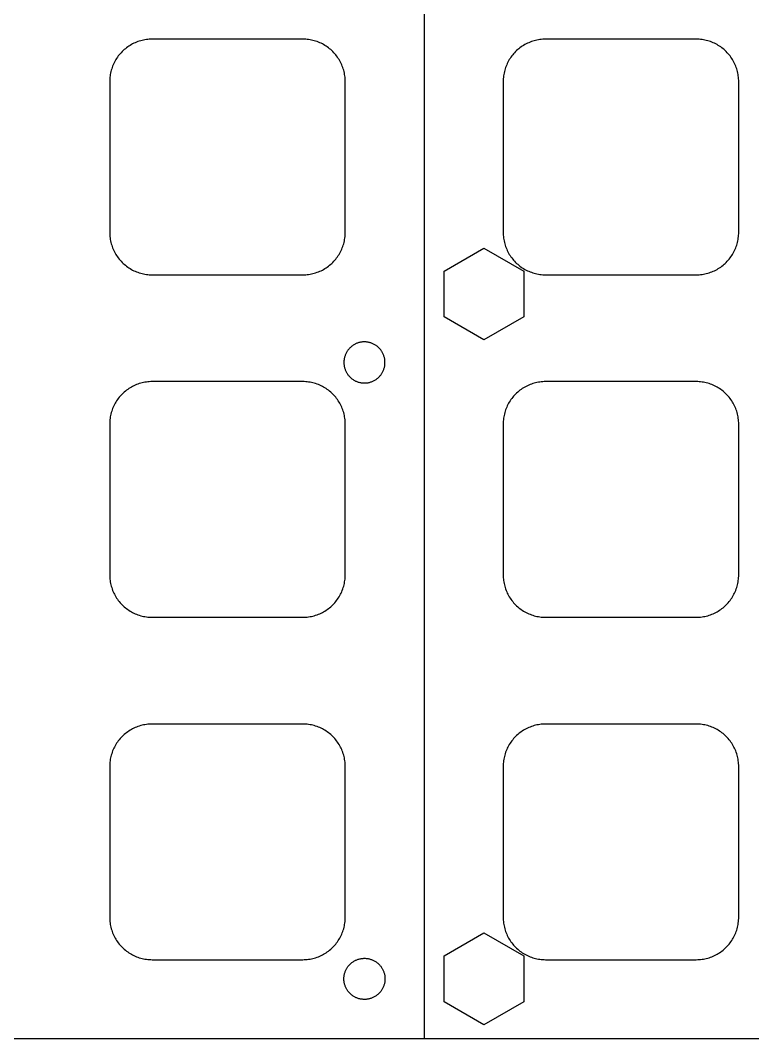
# Model space of a CAD drawing. Header units: millimetres. Extents: x -5 to 320, y -158 to 221.
# Drawn here: x 72.4 to 125.8, y -158.4 to -84.1 of the extents above; entities that cross this region are included whole.
import ezdxf

# ---------------------------------------------------------------- set-up
doc = ezdxf.new("R2010")
doc.units = ezdxf.units.MM
doc.header["$MEASUREMENT"] = 0
doc.layers.add('plot', color=12, linetype='Continuous', true_color=0xb80000)

msp = doc.modelspace()

# ---------------------------------------------------------------- linework, layer by layer
at = {"layer": 'plot'}
for points in [[(101.864, -54.702), (101.864, -158.429)], [(82, -85.465), (81.894, -85.467), (81.788, -85.473), (81.683, -85.482), (81.578, -85.494), (81.473, -85.511), (81.369, -85.53), (81.266, -85.554), (81.164, -85.58), (81.062, -85.611), (80.962, -85.644), (80.863, -85.682), (80.765, -85.722), (80.669, -85.766), (80.574, -85.813), (80.481, -85.863), (80.389, -85.917), (80.3, -85.973), (80.212, -86.033), (80.127, -86.095), (80.044, -86.161), (79.963, -86.229), (79.884, -86.3), (79.808, -86.373), (79.734, -86.45), (79.663, -86.528), (79.595, -86.609), (79.53, -86.692), (79.467, -86.778), (79.408, -86.865), (79.351, -86.955), (79.298, -87.046), (79.248, -87.139), (79.2, -87.234), (79.157, -87.33), (79.116, -87.428), (79.079, -87.527), (79.045, -87.628), (79.015, -87.729), (78.988, -87.831), (78.965, -87.935), (78.945, -88.039), (78.929, -88.143), (78.916, -88.248), (78.907, -88.354), (78.902, -88.46), (78.9, -88.565)], [(93, -85.465), (82, -85.465)], [(96.1, -88.565), (96.098, -88.46), (96.093, -88.354), (96.084, -88.248), (96.071, -88.143), (96.055, -88.039), (96.035, -87.935), (96.012, -87.831), (95.985, -87.729), (95.955, -87.628), (95.921, -87.527), (95.884, -87.428), (95.843, -87.33), (95.8, -87.234), (95.752, -87.139), (95.702, -87.046), (95.649, -86.955), (95.592, -86.865), (95.533, -86.778), (95.47, -86.692), (95.405, -86.609), (95.337, -86.528), (95.266, -86.45), (95.192, -86.373), (95.116, -86.3), (95.037, -86.229), (94.956, -86.161), (94.873, -86.095), (94.788, -86.033), (94.7, -85.973), (94.611, -85.917), (94.519, -85.863), (94.426, -85.813), (94.331, -85.766), (94.235, -85.722), (94.137, -85.682), (94.038, -85.644), (93.938, -85.611), (93.836, -85.58), (93.734, -85.554), (93.631, -85.53), (93.527, -85.511), (93.422, -85.494), (93.317, -85.482), (93.212, -85.473), (93.106, -85.467), (93, -85.465)], [(110.728, -85.465), (110.622, -85.467), (110.516, -85.473), (110.411, -85.482), (110.306, -85.494), (110.201, -85.511), (110.097, -85.53), (109.994, -85.554), (109.892, -85.58), (109.79, -85.611), (109.69, -85.644), (109.591, -85.682), (109.493, -85.722), (109.397, -85.766), (109.302, -85.813), (109.209, -85.863), (109.117, -85.917), (109.028, -85.973), (108.94, -86.033), (108.855, -86.095), (108.772, -86.161), (108.691, -86.229), (108.612, -86.3), (108.536, -86.373), (108.462, -86.45), (108.391, -86.528), (108.323, -86.609), (108.258, -86.692), (108.195, -86.778), (108.136, -86.865), (108.079, -86.955), (108.026, -87.046), (107.975, -87.139), (107.928, -87.234), (107.885, -87.33), (107.844, -87.428), (107.807, -87.527), (107.773, -87.628), (107.743, -87.729), (107.716, -87.831), (107.693, -87.935), (107.673, -88.039), (107.657, -88.143), (107.644, -88.248), (107.635, -88.354), (107.63, -88.46), (107.628, -88.565)], [(121.728, -85.465), (110.728, -85.465)], [(124.828, -88.565), (124.826, -88.46), (124.821, -88.354), (124.812, -88.248), (124.799, -88.143), (124.783, -88.039), (124.763, -87.935), (124.74, -87.831), (124.713, -87.729), (124.683, -87.628), (124.649, -87.527), (124.612, -87.428), (124.571, -87.33), (124.527, -87.234), (124.48, -87.139), (124.43, -87.046), (124.377, -86.955), (124.32, -86.865), (124.261, -86.778), (124.198, -86.692), (124.133, -86.609), (124.064, -86.528), (123.994, -86.45), (123.92, -86.373), (123.844, -86.3), (123.765, -86.229), (123.684, -86.161), (123.601, -86.095), (123.516, -86.033), (123.428, -85.973), (123.339, -85.917), (123.247, -85.863), (123.154, -85.813), (123.059, -85.766), (122.963, -85.722), (122.865, -85.682), (122.766, -85.644), (122.666, -85.611), (122.564, -85.58), (122.462, -85.554), (122.359, -85.53), (122.255, -85.511), (122.15, -85.494), (122.045, -85.482), (121.939, -85.473), (121.834, -85.467), (121.728, -85.465)], [(78.9, -88.565), (78.9, -99.565)], [(96.1, -99.565), (96.1, -88.565)], [(107.628, -88.565), (107.628, -99.565)], [(124.828, -99.565), (124.828, -88.565)], [(78.9, -99.565), (78.902, -99.671), (78.907, -99.777), (78.916, -99.882), (78.929, -99.988), (78.945, -100.092), (78.965, -100.196), (78.988, -100.299), (79.015, -100.402), (79.045, -100.503), (79.079, -100.604), (79.116, -100.703), (79.157, -100.801), (79.2, -100.897), (79.248, -100.992), (79.298, -101.085), (79.351, -101.176), (79.408, -101.266), (79.467, -101.353), (79.53, -101.439), (79.595, -101.522), (79.663, -101.603), (79.734, -101.681), (79.808, -101.757), (79.884, -101.831), (79.963, -101.902), (80.044, -101.97), (80.127, -102.036), (80.212, -102.098), (80.3, -102.158), (80.389, -102.214), (80.481, -102.268), (80.574, -102.318), (80.669, -102.365), (80.765, -102.409), (80.863, -102.449), (80.962, -102.486), (81.062, -102.52), (81.164, -102.551), (81.266, -102.577), (81.369, -102.601), (81.473, -102.62), (81.578, -102.637), (81.683, -102.649), (81.788, -102.658), (81.894, -102.664), (82, -102.665)], [(93, -102.665), (93.106, -102.664), (93.212, -102.658), (93.317, -102.649), (93.422, -102.637), (93.527, -102.62), (93.631, -102.601), (93.734, -102.577), (93.836, -102.551), (93.938, -102.52), (94.038, -102.486), (94.137, -102.449), (94.235, -102.409), (94.331, -102.365), (94.426, -102.318), (94.519, -102.268), (94.611, -102.214), (94.7, -102.158), (94.788, -102.098), (94.873, -102.036), (94.956, -101.97), (95.037, -101.902), (95.116, -101.831), (95.192, -101.757), (95.266, -101.681), (95.337, -101.603), (95.405, -101.522), (95.47, -101.439), (95.533, -101.353), (95.592, -101.266), (95.649, -101.176), (95.702, -101.085), (95.752, -100.992), (95.8, -100.897), (95.843, -100.801), (95.884, -100.703), (95.921, -100.604), (95.955, -100.503), (95.985, -100.402), (96.012, -100.299), (96.035, -100.196), (96.055, -100.092), (96.071, -99.988), (96.084, -99.882), (96.093, -99.777), (96.098, -99.671), (96.1, -99.565)], [(107.628, -99.565), (107.63, -99.671), (107.635, -99.777), (107.644, -99.882), (107.657, -99.988), (107.673, -100.092), (107.693, -100.196), (107.716, -100.299), (107.743, -100.402), (107.773, -100.503), (107.807, -100.604), (107.844, -100.703), (107.885, -100.801), (107.928, -100.897), (107.975, -100.992), (108.026, -101.085), (108.079, -101.176), (108.136, -101.266), (108.195, -101.353), (108.258, -101.439), (108.323, -101.522), (108.391, -101.603), (108.462, -101.681), (108.536, -101.757), (108.612, -101.831), (108.691, -101.902), (108.772, -101.97), (108.855, -102.036), (108.94, -102.098), (109.028, -102.158), (109.117, -102.214), (109.209, -102.268), (109.302, -102.318), (109.397, -102.365), (109.493, -102.409), (109.591, -102.449), (109.69, -102.486), (109.79, -102.52), (109.892, -102.551), (109.994, -102.577), (110.097, -102.601), (110.201, -102.62), (110.306, -102.637), (110.411, -102.649), (110.516, -102.658), (110.622, -102.664), (110.728, -102.665)], [(121.728, -102.665), (121.834, -102.664), (121.939, -102.658), (122.045, -102.649), (122.15, -102.637), (122.255, -102.62), (122.359, -102.601), (122.462, -102.577), (122.564, -102.551), (122.666, -102.52), (122.766, -102.486), (122.865, -102.449), (122.963, -102.409), (123.059, -102.365), (123.154, -102.318), (123.247, -102.268), (123.339, -102.214), (123.428, -102.158), (123.516, -102.098), (123.601, -102.036), (123.684, -101.97), (123.765, -101.902), (123.844, -101.831), (123.92, -101.757), (123.994, -101.681), (124.064, -101.603), (124.133, -101.522), (124.198, -101.439), (124.261, -101.353), (124.32, -101.266), (124.377, -101.176), (124.43, -101.085), (124.48, -100.992), (124.527, -100.897), (124.571, -100.801), (124.612, -100.703), (124.649, -100.604), (124.683, -100.503), (124.713, -100.402), (124.74, -100.299), (124.763, -100.196), (124.783, -100.092), (124.799, -99.988), (124.812, -99.882), (124.821, -99.777), (124.826, -99.671), (124.828, -99.565)], [(103.328, -105.74), (103.328, -102.391), (106.228, -100.717), (109.128, -102.391), (109.128, -105.74), (106.228, -107.414), (103.328, -105.74)], [(82, -102.665), (93, -102.665)], [(110.728, -102.665), (121.728, -102.665)], [(99, -109.065), (98.999, -109.013), (98.996, -108.961), (98.992, -108.91), (98.986, -108.858), (98.977, -108.806), (98.968, -108.755), (98.956, -108.705), (98.943, -108.654), (98.927, -108.604), (98.911, -108.555), (98.892, -108.507), (98.872, -108.459), (98.85, -108.411), (98.826, -108.365), (98.801, -108.319), (98.775, -108.275), (98.746, -108.231), (98.717, -108.188), (98.685, -108.146), (98.653, -108.106), (98.619, -108.066), (98.583, -108.028), (98.547, -107.991), (98.509, -107.955), (98.47, -107.921), (98.429, -107.888), (98.388, -107.857), (98.345, -107.826), (98.302, -107.798), (98.258, -107.771), (98.212, -107.745), (98.166, -107.721), (98.119, -107.699), (98.071, -107.678), (98.023, -107.659), (97.973, -107.642), (97.924, -107.627), (97.874, -107.613), (97.823, -107.601), (97.772, -107.59), (97.72, -107.582), (97.669, -107.575), (97.617, -107.57), (97.565, -107.567), (97.513, -107.566), (97.461, -107.566), (97.409, -107.568), (97.357, -107.572), (97.305, -107.578), (97.254, -107.586), (97.203, -107.595), (97.152, -107.606), (97.101, -107.619), (97.051, -107.634), (97.002, -107.651), (96.953, -107.669), (96.905, -107.689), (96.858, -107.71), (96.811, -107.733), (96.765, -107.758), (96.72, -107.784), (96.676, -107.812), (96.633, -107.841), (96.591, -107.872), (96.55, -107.904), (96.511, -107.938), (96.472, -107.973), (96.435, -108.009), (96.399, -108.047), (96.364, -108.086), (96.331, -108.126), (96.299, -108.167), (96.268, -108.209), (96.239, -108.253), (96.212, -108.297), (96.186, -108.342), (96.162, -108.388), (96.139, -108.435), (96.118, -108.482), (96.099, -108.531), (96.081, -108.58), (96.065, -108.629), (96.051, -108.679), (96.038, -108.73), (96.027, -108.781), (96.018, -108.832), (96.011, -108.884), (96.006, -108.935), (96.002, -108.987), (96, -109.039), (96, -109.092), (96.002, -109.144), (96.006, -109.195), (96.011, -109.247), (96.018, -109.299), (96.027, -109.35), (96.038, -109.401), (96.051, -109.452), (96.065, -109.502), (96.081, -109.551), (96.099, -109.6), (96.118, -109.648), (96.139, -109.696), (96.162, -109.743), (96.186, -109.789), (96.212, -109.834), (96.239, -109.878), (96.268, -109.922), (96.299, -109.964), (96.331, -110.005), (96.364, -110.045), (96.399, -110.084), (96.435, -110.122), (96.472, -110.158), (96.511, -110.193), (96.55, -110.227), (96.591, -110.259), (96.633, -110.29), (96.676, -110.319), (96.72, -110.347), (96.765, -110.373), (96.811, -110.398), (96.858, -110.421), (96.905, -110.442), (96.953, -110.462), (97.002, -110.48), (97.051, -110.497), (97.101, -110.512), (97.152, -110.524), (97.203, -110.536), (97.254, -110.545), (97.305, -110.553), (97.357, -110.559), (97.409, -110.563), (97.461, -110.565), (97.513, -110.565), (97.565, -110.564), (97.617, -110.561), (97.669, -110.556), (97.72, -110.549), (97.772, -110.541), (97.823, -110.53), (97.874, -110.518), (97.924, -110.504), (97.973, -110.489), (98.023, -110.472), (98.071, -110.453), (98.119, -110.432), (98.166, -110.41), (98.212, -110.386), (98.258, -110.36), (98.302, -110.333), (98.345, -110.304), (98.388, -110.274), (98.429, -110.243), (98.47, -110.21), (98.509, -110.176), (98.547, -110.14), (98.583, -110.103), (98.619, -110.065), (98.653, -110.025), (98.685, -109.985), (98.717, -109.943), (98.746, -109.9), (98.775, -109.856), (98.801, -109.812), (98.826, -109.766), (98.85, -109.72), (98.872, -109.672), (98.892, -109.624), (98.911, -109.576), (98.927, -109.527), (98.943, -109.477), (98.956, -109.426), (98.968, -109.376), (98.977, -109.325), (98.986, -109.273), (98.992, -109.221), (98.996, -109.17), (98.999, -109.118), (99, -109.065)], [(82, -110.465), (81.894, -110.467), (81.788, -110.473), (81.683, -110.482), (81.578, -110.494), (81.473, -110.511), (81.369, -110.53), (81.266, -110.554), (81.164, -110.58), (81.062, -110.611), (80.962, -110.644), (80.863, -110.682), (80.765, -110.722), (80.669, -110.766), (80.574, -110.813), (80.481, -110.863), (80.389, -110.917), (80.3, -110.973), (80.212, -111.033), (80.127, -111.095), (80.044, -111.161), (79.963, -111.229), (79.884, -111.3), (79.808, -111.373), (79.734, -111.45), (79.663, -111.528), (79.595, -111.609), (79.53, -111.692), (79.467, -111.778), (79.408, -111.865), (79.351, -111.955), (79.298, -112.046), (79.248, -112.139), (79.2, -112.234), (79.157, -112.33), (79.116, -112.428), (79.079, -112.527), (79.045, -112.628), (79.015, -112.729), (78.988, -112.831), (78.965, -112.935), (78.945, -113.039), (78.929, -113.143), (78.916, -113.248), (78.907, -113.354), (78.902, -113.46), (78.9, -113.565)], [(93, -110.465), (82, -110.465)], [(96.1, -113.565), (96.098, -113.46), (96.093, -113.354), (96.084, -113.248), (96.071, -113.143), (96.055, -113.039), (96.035, -112.935), (96.012, -112.831), (95.985, -112.729), (95.955, -112.628), (95.921, -112.527), (95.884, -112.428), (95.843, -112.33), (95.8, -112.234), (95.752, -112.139), (95.702, -112.046), (95.649, -111.955), (95.592, -111.865), (95.533, -111.778), (95.47, -111.692), (95.405, -111.609), (95.337, -111.528), (95.266, -111.45), (95.192, -111.373), (95.116, -111.3), (95.037, -111.229), (94.956, -111.161), (94.873, -111.095), (94.788, -111.033), (94.7, -110.973), (94.611, -110.917), (94.519, -110.863), (94.426, -110.813), (94.331, -110.766), (94.235, -110.722), (94.137, -110.682), (94.038, -110.644), (93.938, -110.611), (93.836, -110.58), (93.734, -110.554), (93.631, -110.53), (93.527, -110.511), (93.422, -110.494), (93.317, -110.482), (93.212, -110.473), (93.106, -110.467), (93, -110.465)], [(110.728, -110.465), (110.622, -110.467), (110.516, -110.473), (110.411, -110.482), (110.306, -110.494), (110.201, -110.511), (110.097, -110.53), (109.994, -110.554), (109.892, -110.58), (109.79, -110.611), (109.69, -110.644), (109.591, -110.682), (109.493, -110.722), (109.397, -110.766), (109.302, -110.813), (109.209, -110.863), (109.117, -110.917), (109.028, -110.973), (108.94, -111.033), (108.855, -111.095), (108.772, -111.161), (108.691, -111.229), (108.612, -111.3), (108.536, -111.373), (108.462, -111.45), (108.391, -111.528), (108.323, -111.609), (108.258, -111.692), (108.195, -111.778), (108.136, -111.865), (108.079, -111.955), (108.026, -112.046), (107.975, -112.139), (107.928, -112.234), (107.885, -112.33), (107.844, -112.428), (107.807, -112.527), (107.773, -112.628), (107.743, -112.729), (107.716, -112.831), (107.693, -112.935), (107.673, -113.039), (107.657, -113.143), (107.644, -113.248), (107.635, -113.354), (107.63, -113.46), (107.628, -113.565)], [(121.728, -110.465), (110.728, -110.465)], [(124.828, -113.565), (124.826, -113.46), (124.821, -113.354), (124.812, -113.248), (124.799, -113.143), (124.783, -113.039), (124.763, -112.935), (124.74, -112.831), (124.713, -112.729), (124.683, -112.628), (124.649, -112.527), (124.612, -112.428), (124.571, -112.33), (124.527, -112.234), (124.48, -112.139), (124.43, -112.046), (124.377, -111.955), (124.32, -111.865), (124.261, -111.778), (124.198, -111.692), (124.133, -111.609), (124.064, -111.528), (123.994, -111.45), (123.92, -111.373), (123.844, -111.3), (123.765, -111.229), (123.684, -111.161), (123.601, -111.095), (123.516, -111.033), (123.428, -110.973), (123.339, -110.917), (123.247, -110.863), (123.154, -110.813), (123.059, -110.766), (122.963, -110.722), (122.865, -110.682), (122.766, -110.644), (122.666, -110.611), (122.564, -110.58), (122.462, -110.554), (122.359, -110.53), (122.255, -110.511), (122.15, -110.494), (122.045, -110.482), (121.939, -110.473), (121.834, -110.467), (121.728, -110.465)], [(78.9, -113.565), (78.9, -124.565)], [(96.1, -124.565), (96.1, -113.565)], [(107.628, -113.565), (107.628, -124.565)], [(124.828, -124.565), (124.828, -113.565)], [(78.9, -124.565), (78.902, -124.671), (78.907, -124.777), (78.916, -124.882), (78.929, -124.988), (78.945, -125.092), (78.965, -125.196), (78.988, -125.299), (79.015, -125.402), (79.045, -125.503), (79.079, -125.604), (79.116, -125.703), (79.157, -125.801), (79.2, -125.897), (79.248, -125.992), (79.298, -126.085), (79.351, -126.176), (79.408, -126.266), (79.467, -126.353), (79.53, -126.439), (79.595, -126.522), (79.663, -126.603), (79.734, -126.681), (79.808, -126.757), (79.884, -126.831), (79.963, -126.902), (80.044, -126.97), (80.127, -127.036), (80.212, -127.098), (80.3, -127.158), (80.389, -127.214), (80.481, -127.268), (80.574, -127.318), (80.669, -127.365), (80.765, -127.409), (80.863, -127.449), (80.962, -127.486), (81.062, -127.52), (81.164, -127.551), (81.266, -127.577), (81.369, -127.601), (81.473, -127.62), (81.578, -127.637), (81.683, -127.649), (81.788, -127.658), (81.894, -127.664), (82, -127.665)], [(93, -127.665), (93.106, -127.664), (93.212, -127.658), (93.317, -127.649), (93.422, -127.637), (93.527, -127.62), (93.631, -127.601), (93.734, -127.577), (93.836, -127.551), (93.938, -127.52), (94.038, -127.486), (94.137, -127.449), (94.235, -127.409), (94.331, -127.365), (94.426, -127.318), (94.519, -127.268), (94.611, -127.214), (94.7, -127.158), (94.788, -127.098), (94.873, -127.036), (94.956, -126.97), (95.037, -126.902), (95.116, -126.831), (95.192, -126.757), (95.266, -126.681), (95.337, -126.603), (95.405, -126.522), (95.47, -126.439), (95.533, -126.353), (95.592, -126.266), (95.649, -126.176), (95.702, -126.085), (95.752, -125.992), (95.8, -125.897), (95.843, -125.801), (95.884, -125.703), (95.921, -125.604), (95.955, -125.503), (95.985, -125.402), (96.012, -125.299), (96.035, -125.196), (96.055, -125.092), (96.071, -124.988), (96.084, -124.882), (96.093, -124.777), (96.098, -124.671), (96.1, -124.565)], [(107.628, -124.565), (107.63, -124.671), (107.635, -124.777), (107.644, -124.882), (107.657, -124.988), (107.673, -125.092), (107.693, -125.196), (107.716, -125.299), (107.743, -125.402), (107.773, -125.503), (107.807, -125.604), (107.844, -125.703), (107.885, -125.801), (107.928, -125.897), (107.975, -125.992), (108.026, -126.085), (108.079, -126.176), (108.136, -126.266), (108.195, -126.353), (108.258, -126.439), (108.323, -126.522), (108.391, -126.603), (108.462, -126.681), (108.536, -126.757), (108.612, -126.831), (108.691, -126.902), (108.772, -126.97), (108.855, -127.036), (108.94, -127.098), (109.028, -127.158), (109.117, -127.214), (109.209, -127.268), (109.302, -127.318), (109.397, -127.365), (109.493, -127.409), (109.591, -127.449), (109.69, -127.486), (109.79, -127.52), (109.892, -127.551), (109.994, -127.577), (110.097, -127.601), (110.201, -127.62), (110.306, -127.637), (110.411, -127.649), (110.516, -127.658), (110.622, -127.664), (110.728, -127.665)], [(121.728, -127.665), (121.834, -127.664), (121.939, -127.658), (122.045, -127.649), (122.15, -127.637), (122.255, -127.62), (122.359, -127.601), (122.462, -127.577), (122.564, -127.551), (122.666, -127.52), (122.766, -127.486), (122.865, -127.449), (122.963, -127.409), (123.059, -127.365), (123.154, -127.318), (123.247, -127.268), (123.339, -127.214), (123.428, -127.158), (123.516, -127.098), (123.601, -127.036), (123.684, -126.97), (123.765, -126.902), (123.844, -126.831), (123.92, -126.757), (123.994, -126.681), (124.064, -126.603), (124.133, -126.522), (124.198, -126.439), (124.261, -126.353), (124.32, -126.266), (124.377, -126.176), (124.43, -126.085), (124.48, -125.992), (124.527, -125.897), (124.571, -125.801), (124.612, -125.703), (124.649, -125.604), (124.683, -125.503), (124.713, -125.402), (124.74, -125.299), (124.763, -125.196), (124.783, -125.092), (124.799, -124.988), (124.812, -124.882), (124.821, -124.777), (124.826, -124.671), (124.828, -124.565)], [(82, -127.665), (93, -127.665)], [(110.728, -127.665), (121.728, -127.665)], [(82, -135.465), (81.894, -135.467), (81.788, -135.473), (81.683, -135.482), (81.578, -135.494), (81.473, -135.511), (81.369, -135.53), (81.266, -135.554), (81.164, -135.58), (81.062, -135.611), (80.962, -135.644), (80.863, -135.682), (80.765, -135.722), (80.669, -135.766), (80.574, -135.813), (80.481, -135.863), (80.389, -135.917), (80.3, -135.973), (80.212, -136.033), (80.127, -136.095), (80.044, -136.161), (79.963, -136.229), (79.884, -136.3), (79.808, -136.373), (79.734, -136.45), (79.663, -136.528), (79.595, -136.609), (79.53, -136.692), (79.467, -136.778), (79.408, -136.865), (79.351, -136.955), (79.298, -137.046), (79.248, -137.139), (79.2, -137.234), (79.157, -137.33), (79.116, -137.428), (79.079, -137.527), (79.045, -137.628), (79.015, -137.729), (78.988, -137.831), (78.965, -137.935), (78.945, -138.039), (78.929, -138.143), (78.916, -138.248), (78.907, -138.354), (78.902, -138.46), (78.9, -138.565)], [(93, -135.465), (82, -135.465)], [(96.1, -138.565), (96.098, -138.46), (96.093, -138.354), (96.084, -138.248), (96.071, -138.143), (96.055, -138.039), (96.035, -137.935), (96.012, -137.831), (95.985, -137.729), (95.955, -137.628), (95.921, -137.527), (95.884, -137.428), (95.843, -137.33), (95.8, -137.234), (95.752, -137.139), (95.702, -137.046), (95.649, -136.955), (95.592, -136.865), (95.533, -136.778), (95.47, -136.692), (95.405, -136.609), (95.337, -136.528), (95.266, -136.45), (95.192, -136.373), (95.116, -136.3), (95.037, -136.229), (94.956, -136.161), (94.873, -136.095), (94.788, -136.033), (94.7, -135.973), (94.611, -135.917), (94.519, -135.863), (94.426, -135.813), (94.331, -135.766), (94.235, -135.722), (94.137, -135.682), (94.038, -135.644), (93.938, -135.611), (93.836, -135.58), (93.734, -135.554), (93.631, -135.53), (93.527, -135.511), (93.422, -135.494), (93.317, -135.482), (93.212, -135.473), (93.106, -135.467), (93, -135.465)], [(110.728, -135.465), (110.622, -135.467), (110.516, -135.473), (110.411, -135.482), (110.306, -135.494), (110.201, -135.511), (110.097, -135.53), (109.994, -135.554), (109.892, -135.58), (109.79, -135.611), (109.69, -135.644), (109.591, -135.682), (109.493, -135.722), (109.397, -135.766), (109.302, -135.813), (109.209, -135.863), (109.117, -135.917), (109.028, -135.973), (108.94, -136.033), (108.855, -136.095), (108.772, -136.161), (108.691, -136.229), (108.612, -136.3), (108.536, -136.373), (108.462, -136.45), (108.391, -136.528), (108.323, -136.609), (108.258, -136.692), (108.195, -136.778), (108.136, -136.865), (108.079, -136.955), (108.026, -137.046), (107.975, -137.139), (107.928, -137.234), (107.885, -137.33), (107.844, -137.428), (107.807, -137.527), (107.773, -137.628), (107.743, -137.729), (107.716, -137.831), (107.693, -137.935), (107.673, -138.039), (107.657, -138.143), (107.644, -138.248), (107.635, -138.354), (107.63, -138.46), (107.628, -138.565)], [(121.728, -135.465), (110.728, -135.465)], [(124.828, -138.565), (124.826, -138.46), (124.821, -138.354), (124.812, -138.248), (124.799, -138.143), (124.783, -138.039), (124.763, -137.935), (124.74, -137.831), (124.713, -137.729), (124.683, -137.628), (124.649, -137.527), (124.612, -137.428), (124.571, -137.33), (124.527, -137.234), (124.48, -137.139), (124.43, -137.046), (124.377, -136.955), (124.32, -136.865), (124.261, -136.778), (124.198, -136.692), (124.133, -136.609), (124.064, -136.528), (123.994, -136.45), (123.92, -136.373), (123.844, -136.3), (123.765, -136.229), (123.684, -136.161), (123.601, -136.095), (123.516, -136.033), (123.428, -135.973), (123.339, -135.917), (123.247, -135.863), (123.154, -135.813), (123.059, -135.766), (122.963, -135.722), (122.865, -135.682), (122.766, -135.644), (122.666, -135.611), (122.564, -135.58), (122.462, -135.554), (122.359, -135.53), (122.255, -135.511), (122.15, -135.494), (122.045, -135.482), (121.939, -135.473), (121.834, -135.467), (121.728, -135.465)], [(78.9, -138.565), (78.9, -149.565)], [(96.1, -149.565), (96.1, -138.565)], [(107.628, -138.565), (107.628, -149.565)], [(124.828, -149.565), (124.828, -138.565)], [(78.9, -149.565), (78.902, -149.671), (78.907, -149.777), (78.916, -149.882), (78.929, -149.988), (78.945, -150.092), (78.965, -150.196), (78.988, -150.299), (79.015, -150.402), (79.045, -150.503), (79.079, -150.604), (79.116, -150.703), (79.157, -150.801), (79.2, -150.897), (79.248, -150.992), (79.298, -151.085), (79.351, -151.176), (79.408, -151.266), (79.467, -151.353), (79.53, -151.439), (79.595, -151.522), (79.663, -151.603), (79.734, -151.681), (79.808, -151.757), (79.884, -151.831), (79.963, -151.902), (80.044, -151.97), (80.127, -152.036), (80.212, -152.098), (80.3, -152.158), (80.389, -152.214), (80.481, -152.268), (80.574, -152.318), (80.669, -152.365), (80.765, -152.409), (80.863, -152.449), (80.962, -152.486), (81.062, -152.52), (81.164, -152.551), (81.266, -152.577), (81.369, -152.601), (81.473, -152.62), (81.578, -152.637), (81.683, -152.649), (81.788, -152.658), (81.894, -152.664), (82, -152.665)], [(93, -152.665), (93.106, -152.664), (93.212, -152.658), (93.317, -152.649), (93.422, -152.637), (93.527, -152.62), (93.631, -152.601), (93.734, -152.577), (93.836, -152.551), (93.938, -152.52), (94.038, -152.486), (94.137, -152.449), (94.235, -152.409), (94.331, -152.365), (94.426, -152.318), (94.519, -152.268), (94.611, -152.214), (94.7, -152.158), (94.788, -152.098), (94.873, -152.036), (94.956, -151.97), (95.037, -151.902), (95.116, -151.831), (95.192, -151.757), (95.266, -151.681), (95.337, -151.603), (95.405, -151.522), (95.47, -151.439), (95.533, -151.353), (95.592, -151.266), (95.649, -151.176), (95.702, -151.085), (95.752, -150.992), (95.8, -150.897), (95.843, -150.801), (95.884, -150.703), (95.921, -150.604), (95.955, -150.503), (95.985, -150.402), (96.012, -150.299), (96.035, -150.196), (96.055, -150.092), (96.071, -149.988), (96.084, -149.882), (96.093, -149.777), (96.098, -149.671), (96.1, -149.565)], [(107.628, -149.565), (107.63, -149.671), (107.635, -149.777), (107.644, -149.882), (107.657, -149.988), (107.673, -150.092), (107.693, -150.196), (107.716, -150.299), (107.743, -150.402), (107.773, -150.503), (107.807, -150.604), (107.844, -150.703), (107.885, -150.801), (107.928, -150.897), (107.975, -150.992), (108.026, -151.085), (108.079, -151.176), (108.136, -151.266), (108.195, -151.353), (108.258, -151.439), (108.323, -151.522), (108.391, -151.603), (108.462, -151.681), (108.536, -151.757), (108.612, -151.831), (108.691, -151.902), (108.772, -151.97), (108.855, -152.036), (108.94, -152.098), (109.028, -152.158), (109.117, -152.214), (109.209, -152.268), (109.302, -152.318), (109.397, -152.365), (109.493, -152.409), (109.591, -152.449), (109.69, -152.486), (109.79, -152.52), (109.892, -152.551), (109.994, -152.577), (110.097, -152.601), (110.201, -152.62), (110.306, -152.637), (110.411, -152.649), (110.516, -152.658), (110.622, -152.664), (110.728, -152.665)], [(121.728, -152.665), (121.834, -152.664), (121.939, -152.658), (122.045, -152.649), (122.15, -152.637), (122.255, -152.62), (122.359, -152.601), (122.462, -152.577), (122.564, -152.551), (122.666, -152.52), (122.766, -152.486), (122.865, -152.449), (122.963, -152.409), (123.059, -152.365), (123.154, -152.318), (123.247, -152.268), (123.339, -152.214), (123.428, -152.158), (123.516, -152.098), (123.601, -152.036), (123.684, -151.97), (123.765, -151.902), (123.844, -151.831), (123.92, -151.757), (123.994, -151.681), (124.064, -151.603), (124.133, -151.522), (124.198, -151.439), (124.261, -151.353), (124.32, -151.266), (124.377, -151.176), (124.43, -151.085), (124.48, -150.992), (124.527, -150.897), (124.571, -150.801), (124.612, -150.703), (124.649, -150.604), (124.683, -150.503), (124.713, -150.402), (124.74, -150.299), (124.763, -150.196), (124.783, -150.092), (124.799, -149.988), (124.812, -149.882), (124.821, -149.777), (124.826, -149.671), (124.828, -149.565)], [(103.328, -155.74), (103.328, -152.391), (106.228, -150.717), (109.128, -152.391), (109.128, -155.74), (106.228, -157.414), (103.328, -155.74)], [(82, -152.665), (93, -152.665)], [(99, -154.065), (98.999, -154.118), (98.996, -154.17), (98.992, -154.221), (98.986, -154.273), (98.977, -154.325), (98.968, -154.376), (98.956, -154.426), (98.943, -154.477), (98.927, -154.527), (98.911, -154.576), (98.892, -154.624), (98.872, -154.672), (98.85, -154.72), (98.826, -154.766), (98.801, -154.812), (98.775, -154.856), (98.746, -154.9), (98.717, -154.943), (98.685, -154.985), (98.653, -155.025), (98.619, -155.065), (98.583, -155.103), (98.547, -155.14), (98.509, -155.176), (98.47, -155.21), (98.429, -155.243), (98.388, -155.274), (98.345, -155.304), (98.302, -155.333), (98.258, -155.36), (98.212, -155.386), (98.166, -155.41), (98.119, -155.432), (98.071, -155.453), (98.023, -155.472), (97.973, -155.489), (97.924, -155.504), (97.874, -155.518), (97.823, -155.53), (97.772, -155.541), (97.72, -155.549), (97.669, -155.556), (97.617, -155.561), (97.565, -155.564), (97.513, -155.565), (97.461, -155.565), (97.409, -155.563), (97.357, -155.559), (97.305, -155.553), (97.254, -155.545), (97.203, -155.536), (97.152, -155.524), (97.101, -155.512), (97.051, -155.497), (97.002, -155.48), (96.953, -155.462), (96.905, -155.442), (96.858, -155.421), (96.811, -155.398), (96.765, -155.373), (96.72, -155.347), (96.676, -155.319), (96.633, -155.29), (96.591, -155.259), (96.55, -155.227), (96.511, -155.193), (96.472, -155.158), (96.435, -155.122), (96.399, -155.084), (96.364, -155.045), (96.331, -155.005), (96.299, -154.964), (96.268, -154.922), (96.239, -154.878), (96.212, -154.834), (96.186, -154.789), (96.162, -154.743), (96.139, -154.696), (96.118, -154.648), (96.099, -154.6), (96.081, -154.551), (96.065, -154.502), (96.051, -154.452), (96.038, -154.401), (96.027, -154.35), (96.018, -154.299), (96.011, -154.247), (96.006, -154.195), (96.002, -154.144), (96, -154.092), (96, -154.039), (96.002, -153.987), (96.006, -153.935), (96.011, -153.884), (96.018, -153.832), (96.027, -153.781), (96.038, -153.73), (96.051, -153.679), (96.065, -153.629), (96.081, -153.58), (96.099, -153.531), (96.118, -153.482), (96.139, -153.435), (96.162, -153.388), (96.186, -153.342), (96.212, -153.297), (96.239, -153.253), (96.268, -153.209), (96.299, -153.167), (96.331, -153.126), (96.364, -153.086), (96.399, -153.047), (96.435, -153.009), (96.472, -152.973), (96.511, -152.938), (96.55, -152.904), (96.591, -152.872), (96.633, -152.841), (96.676, -152.812), (96.72, -152.784), (96.765, -152.758), (96.811, -152.733), (96.858, -152.71), (96.905, -152.689), (96.953, -152.669), (97.002, -152.651), (97.051, -152.634), (97.101, -152.619), (97.152, -152.606), (97.203, -152.595), (97.254, -152.586), (97.305, -152.578), (97.357, -152.572), (97.409, -152.568), (97.461, -152.566), (97.513, -152.566), (97.565, -152.567), (97.617, -152.57), (97.669, -152.575), (97.72, -152.582), (97.772, -152.59), (97.823, -152.601), (97.874, -152.613), (97.924, -152.627), (97.973, -152.642), (98.023, -152.659), (98.071, -152.678), (98.119, -152.699), (98.166, -152.721), (98.212, -152.745), (98.258, -152.771), (98.302, -152.798), (98.345, -152.826), (98.388, -152.857), (98.429, -152.888), (98.47, -152.921), (98.509, -152.955), (98.547, -152.991), (98.583, -153.028), (98.619, -153.066), (98.653, -153.106), (98.685, -153.146), (98.717, -153.188), (98.746, -153.231), (98.775, -153.275), (98.801, -153.319), (98.826, -153.365), (98.85, -153.411), (98.872, -153.459), (98.892, -153.507), (98.911, -153.555), (98.927, -153.604), (98.943, -153.654), (98.956, -153.705), (98.968, -153.755), (98.977, -153.806), (98.986, -153.858), (98.992, -153.91), (98.996, -153.961), (98.999, -154.013), (99, -154.065)], [(110.728, -152.665), (121.728, -152.665)], [(-1.864, -158.429), (101.864, -158.429)], [(101.864, -158.429), (205.592, -158.429)]]:
    msp.add_lwpolyline(points, dxfattribs=at)

doc.saveas('drawing.dxf')
